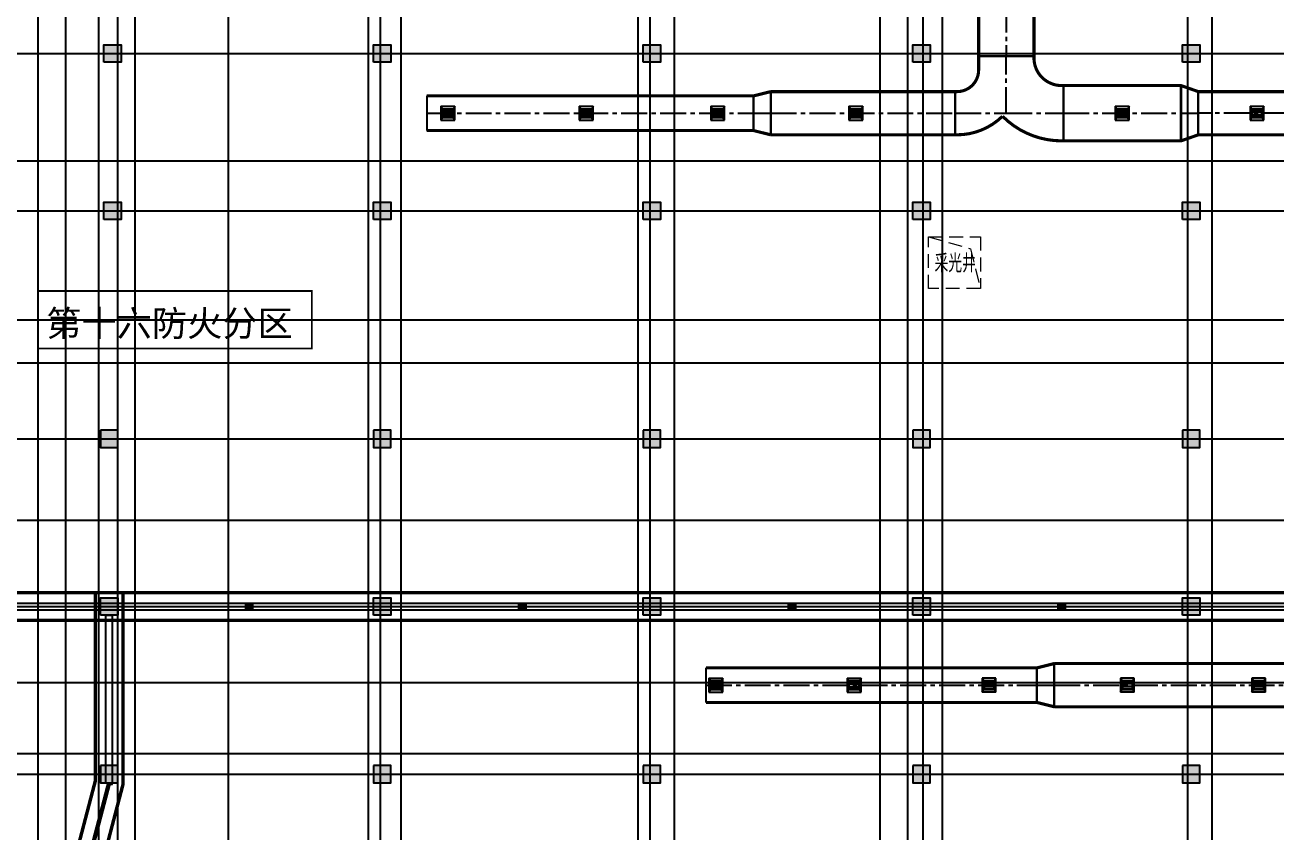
# Model space of a CAD drawing. Extents: x 369444 to 684549, y -549309 to 575337.
# Drawn here: x 487992 to 524175, y 172933 to 196284 of the extents above; entities that cross this region are included whole.
import ezdxf

# ---------------------------------------------------------------- set-up
doc = ezdxf.new("R2010")
doc.units = 0
doc.header["$LTSCALE"] = 1000
doc.header["$MEASUREMENT"] = 0
for name, pattern in [('_DASH', [0.6, 0.4, -0.2]), ('CENTER2', [1.125, 0.75, -0.125, 0.125, -0.125]), ('DASH', [0.35, 0.25, -0.1])]:
    doc.linetypes.add(name, pattern=pattern)
doc.layers.add('0-地库顶板开洞', color=211, linetype='Continuous', lineweight=0)
for name, color, linetype in [('COLUMN', 9, 'Continuous'), ('DOTE', 1, 'Continuous'), ('DUCT-排烟中心线', 5, 'CENTER2'), ('DUCT-排烟法兰', 4, 'Continuous'), ('DUCT-排烟管', 2, 'Continuous'), ('DUCT-排烟管端线', 4, 'Continuous'), ('WALL', 9, 'Continuous'), ('WINDOW', 4, 'Continuous'), ('构造柱', 6, 'Continuous'), ('防火分区线', 7, 'Continuous'), ('风管标注', 3, 'Continuous')]:
    doc.layers.add(name, color=color, linetype=linetype)
doc.styles.add('-黑体', font='simhei.ttf')
doc.styles.add('HNSJY', font='hnsjy-07.shx', dxfattribs={"width": 0.8, "bigfont": 'hnsjy-hz.shx'})

# ---------------------------------------------------------------- blocks, each defined once
blk = doc.blocks.new('A$C47E9097D')
at = {"layer": '构造柱'}
for points in [[(114050, -290950), (113850, -290950), (113850, -291150), (114050, -291150)], [(121950, -290950), (121750, -290950), (121750, -291150), (121950, -291150)], [(129750, -290950), (129550, -290950), (129550, -291150), (129750, -291150)], [(137550, -290950), (137350, -290950), (137350, -291150), (137550, -291150)]]:
    blk.add_hatch(color=256, dxfattribs=at).paths.add_polyline_path(points)
for points in [[(113850, -290950), (114050, -290950), (114050, -291150), (113850, -291150)], [(121750, -290950), (121950, -290950), (121950, -291150), (121750, -291150)], [(129550, -290950), (129750, -290950), (129750, -291150), (129550, -291150)], [(137350, -290950), (137550, -290950), (137550, -291150), (137350, -291150)]]:
    blk.add_lwpolyline(points, close=True, dxfattribs=at)
blk = doc.blocks.new('$DorLib2D$00000213')
at = {"color": 0, "linetype": 'DASH', "const_width": 0.02}
blk.add_lwpolyline([(0.5, 0), (-0.5, 0)], dxfattribs=at)
blk = doc.blocks.new('column500')
h = blk.add_hatch(color=0)
h.dxf.hatch_style = 1
h.paths.add_polyline_path([(-216381, -381440), (-215881, -381440), (-215881, -380940), (-216381, -380940)])
at = {"color": 0}
blk.add_lwpolyline([(-216381, -381440), (-215881, -381440), (-215881, -380940), (-216381, -380940)], close=True, dxfattribs=at)
blk = doc.blocks.new('车库采光井开洞')
at = {"layer": '0-地库顶板开洞', "linetype": '_DASH'}
blk.add_lwpolyline([(38496570620.999992, 3907825764), (38496570620.999992, 3907827264.000001), (38496572120.999992, 3907827263.999998), (38496572120.999992, 3907825763.999999)], close=True, dxfattribs=at)
blk.add_lwpolyline([(38496570620.999992, 3907827264.000001), (38496571833.459846, 3907826915.785513), (38496572120.999992, 3907825763.999999)], dxfattribs=at)
at = {"layer": '0-地库顶板开洞', "linetype": '_DASH', "style": 'HNSJY', "width": 0.8}
blk.add_text('采光井', height=525, dxfattribs=at).set_placement((38496570794.87101, 3907826233.4361))
blk = doc.blocks.new('车库采光井aaa')
at = {"layer": '0-地库顶板开洞', "lineweight": -2}
blk.add_blockref('车库采光井开洞', (-5707657, -2542634), dxfattribs=at)
blk = doc.blocks.new('N-风管')
at = {"color": 0, "linetype": 'Continuous'}
for p, q in [((38489335979.783546, 3905288405.368588, 2600), (38489336379.783546, 3905288405.368588, 2600)), ((38489339979.783546, 3905288405.368588, 2600), (38489340379.783546, 3905288405.368588, 2600)), ((38489343779.783546, 3905288405.368588, 2600), (38489344179.783546, 3905288405.368588, 2600)), ((38489347779.783546, 3905288405.368588, 2600), (38489348179.783546, 3905288405.368588, 2600)), ((38489355479.783546, 3905288405.368588, 2600), (38489355879.783546, 3905288405.368588, 2600)), ((38489359379.783546, 3905288405.368588, 2600), (38489359779.783546, 3905288405.368588, 2600)), ((38489343730.224037, 3905271855.368602, 2600), (38489344130.224037, 3905271855.368602, 2600)), ((38489347730.224037, 3905271855.368602, 2600), (38489348130.224037, 3905271855.368602, 2600)), ((38489352031.105019, 3905271455.368602, 2600), (38489351631.105019, 3905271455.368602, 2600)), ((38489356031.105019, 3905271455.368602, 2600), (38489355631.105019, 3905271455.368602, 2600)), ((38489359831.105019, 3905271455.368602, 2600), (38489359431.105019, 3905271455.368602, 2600))]:
    blk.add_line(p, q, dxfattribs=at)
at = {"color": 0}
for p, q in [((38489335979.783546, 3905288405.368588, 2600), (38489335979.783546, 3905288005.368588, 2600)), ((38489335979.783546, 3905288405.368588, 2600), (38489336019.783546, 3905288316.4797, 2600)), ((38489336019.783546, 3905288242.405625, 2600), (38489336331.783546, 3905288242.405625, 2600)), ((38489336379.783546, 3905288405.368588, 2600), (38489336331.783546, 3905288316.4797, 2600)), ((38489336379.783546, 3905288005.368588, 2600), (38489336379.783546, 3905288405.368588, 2600)), ((38489339979.783546, 3905288405.368588, 2600), (38489339979.783546, 3905288005.368588, 2600)), ((38489339979.783546, 3905288405.368588, 2600), (38489340019.783546, 3905288316.4797, 2600)), ((38489340019.783546, 3905288242.405625, 2600), (38489340331.783546, 3905288242.405625, 2600)), ((38489340379.783546, 3905288405.368588, 2600), (38489340331.783546, 3905288316.4797, 2600)), ((38489340379.783546, 3905288005.368588, 2600), (38489340379.783546, 3905288405.368588, 2600)), ((38489343779.783546, 3905288405.368588, 2600), (38489343779.783546, 3905288005.368588, 2600)), ((38489343779.783546, 3905288405.368588, 2600), (38489343819.783546, 3905288316.4797, 2600)), ((38489343819.783546, 3905288242.405625, 2600), (38489344131.783546, 3905288242.405625, 2600)), ((38489344179.783546, 3905288405.368588, 2600), (38489344131.783546, 3905288316.4797, 2600)), ((38489344179.783546, 3905288005.368588, 2600), (38489344179.783546, 3905288405.368588, 2600)), ((38489347779.783546, 3905288405.368588, 2600), (38489347779.783546, 3905288005.368588, 2600)), ((38489347779.783546, 3905288405.368588, 2600), (38489347819.783546, 3905288316.4797, 2600)), ((38489347819.783546, 3905288242.405625, 2600), (38489348131.783546, 3905288242.405625, 2600)), ((38489348179.783546, 3905288405.368588, 2600), (38489348131.783546, 3905288316.4797, 2600)), ((38489348179.783546, 3905288005.368588, 2600), (38489348179.783546, 3905288405.368588, 2600)), ((38489355479.783546, 3905288405.368588, 2600), (38489355479.783546, 3905288005.368588, 2600)), ((38489355479.783546, 3905288405.368588, 2600), (38489355519.783546, 3905288316.4797, 2600)), ((38489355519.783546, 3905288242.405625, 2600), (38489355831.783546, 3905288242.405625, 2600)), ((38489355879.783546, 3905288405.368588, 2600), (38489355831.783546, 3905288316.4797, 2600)), ((38489355879.783546, 3905288005.368588, 2600), (38489355879.783546, 3905288405.368588, 2600)), ((38489359379.783546, 3905288405.368588, 2600), (38489359379.783546, 3905288005.368588, 2600)), ((38489359379.783546, 3905288405.368588, 2600), (38489359419.783546, 3905288316.4797, 2600)), ((38489359419.783546, 3905288242.405625, 2600), (38489359731.783546, 3905288242.405625, 2600)), ((38489359779.783546, 3905288405.368588, 2600), (38489359731.783546, 3905288316.4797, 2600)), ((38489359779.783546, 3905288005.368588, 2600), (38489359779.783546, 3905288405.368588, 2600)), ((38489336019.783546, 3905288094.257477, 2600), (38489335979.783546, 3905288005.368588, 2600)), ((38489335979.783546, 3905288005.368588, 2600), (38489336379.783546, 3905288005.368588, 2600)), ((38489336019.783546, 3905288168.331552, 2600), (38489336331.783546, 3905288168.331552, 2600)), ((38489336379.783546, 3905288005.368588, 2600), (38489336331.783546, 3905288094.257477, 2600)), ((38489340019.783546, 3905288094.257477, 2600), (38489339979.783546, 3905288005.368588, 2600)), ((38489339979.783546, 3905288005.368588, 2600), (38489340379.783546, 3905288005.368588, 2600)), ((38489340019.783546, 3905288168.331552, 2600), (38489340331.783546, 3905288168.331552, 2600)), ((38489340379.783546, 3905288005.368588, 2600), (38489340331.783546, 3905288094.257477, 2600)), ((38489343819.783546, 3905288094.257477, 2600), (38489343779.783546, 3905288005.368588, 2600)), ((38489343779.783546, 3905288005.368588, 2600), (38489344179.783546, 3905288005.368588, 2600)), ((38489343819.783546, 3905288168.331552, 2600), (38489344131.783546, 3905288168.331552, 2600)), ((38489344179.783546, 3905288005.368588, 2600), (38489344131.783546, 3905288094.257477, 2600)), ((38489347819.783546, 3905288094.257477, 2600), (38489347779.783546, 3905288005.368588, 2600)), ((38489347779.783546, 3905288005.368588, 2600), (38489348179.783546, 3905288005.368588, 2600)), ((38489347819.783546, 3905288168.331552, 2600), (38489348131.783546, 3905288168.331552, 2600)), ((38489348179.783546, 3905288005.368588, 2600), (38489348131.783546, 3905288094.257477, 2600)), ((38489355519.783546, 3905288094.257477, 2600), (38489355479.783546, 3905288005.368588, 2600)), ((38489355479.783546, 3905288005.368588, 2600), (38489355879.783546, 3905288005.368588, 2600)), ((38489355519.783546, 3905288168.331552, 2600), (38489355831.783546, 3905288168.331552, 2600)), ((38489355879.783546, 3905288005.368588, 2600), (38489355831.783546, 3905288094.257477, 2600)), ((38489359419.783546, 3905288094.257477, 2600), (38489359379.783546, 3905288005.368588, 2600)), ((38489359379.783546, 3905288005.368588, 2600), (38489359779.783546, 3905288005.368588, 2600)), ((38489359419.783546, 3905288168.331552, 2600), (38489359731.783546, 3905288168.331552, 2600)), ((38489359779.783546, 3905288005.368588, 2600), (38489359731.783546, 3905288094.257477, 2600)), ((38489343730.224037, 3905271855.368602, 2600), (38489343730.224037, 3905271455.368602, 2600)), ((38489343730.224037, 3905271855.368602, 2600), (38489343770.224037, 3905271766.479713, 2600)), ((38489343770.224037, 3905271692.405639, 2600), (38489344082.224037, 3905271692.405639, 2600)), ((38489343770.224037, 3905271618.331565, 2600), (38489344082.224037, 3905271618.331565, 2600)), ((38489344130.224037, 3905271855.368602, 2600), (38489344082.224037, 3905271766.479713, 2600)), ((38489344130.224037, 3905271455.368602, 2600), (38489344130.224037, 3905271855.368602, 2600)), ((38489347730.224037, 3905271855.368602, 2600), (38489347730.224037, 3905271455.368602, 2600)), ((38489347730.224037, 3905271855.368602, 2600), (38489347770.224037, 3905271766.479713, 2600)), ((38489347770.224037, 3905271692.405639, 2600), (38489348082.224037, 3905271692.405639, 2600)), ((38489347770.224037, 3905271618.331565, 2600), (38489348082.224037, 3905271618.331565, 2600)), ((38489348130.224037, 3905271855.368602, 2600), (38489348082.224037, 3905271766.479713, 2600)), ((38489348130.224037, 3905271455.368602, 2600), (38489348130.224037, 3905271855.368602, 2600)), ((38489351631.105019, 3905271855.368602, 2600), (38489351679.105019, 3905271766.479713, 2600)), ((38489352031.105019, 3905271855.368602, 2600), (38489351631.105019, 3905271855.368602, 2600)), ((38489351631.105019, 3905271855.368602, 2600), (38489351631.105019, 3905271455.368602, 2600)), ((38489351991.105019, 3905271692.405639, 2600), (38489351679.105019, 3905271692.405639, 2600)), ((38489351991.105019, 3905271618.331565, 2600), (38489351679.105019, 3905271618.331565, 2600)), ((38489351991.105019, 3905271766.479713, 2600), (38489352031.105019, 3905271855.368602, 2600)), ((38489352031.105019, 3905271455.368602, 2600), (38489352031.105019, 3905271855.368602, 2600)), ((38489355631.105019, 3905271855.368602, 2600), (38489355679.105019, 3905271766.479713, 2600)), ((38489356031.105019, 3905271855.368602, 2600), (38489355631.105019, 3905271855.368602, 2600)), ((38489355631.105019, 3905271855.368602, 2600), (38489355631.105019, 3905271455.368602, 2600)), ((38489355991.105019, 3905271692.405639, 2600), (38489355679.105019, 3905271692.405639, 2600)), ((38489355991.105019, 3905271618.331565, 2600), (38489355679.105019, 3905271618.331565, 2600)), ((38489355991.105019, 3905271766.479713, 2600), (38489356031.105019, 3905271855.368602, 2600)), ((38489356031.105019, 3905271455.368602, 2600), (38489356031.105019, 3905271855.368602, 2600)), ((38489359431.105019, 3905271855.368602, 2600), (38489359479.105019, 3905271766.479713, 2600)), ((38489359831.105019, 3905271855.368602, 2600), (38489359431.105019, 3905271855.368602, 2600)), ((38489359431.105019, 3905271855.368602, 2600), (38489359431.105019, 3905271455.368602, 2600)), ((38489359791.105019, 3905271692.405639, 2600), (38489359479.105019, 3905271692.405639, 2600)), ((38489359791.105019, 3905271618.331565, 2600), (38489359479.105019, 3905271618.331565, 2600)), ((38489359791.105019, 3905271766.479713, 2600), (38489359831.105019, 3905271855.368602, 2600)), ((38489359831.105019, 3905271455.368602, 2600), (38489359831.105019, 3905271855.368602, 2600)), ((38489343770.224037, 3905271544.257491, 2600), (38489343730.224037, 3905271455.368602, 2600)), ((38489343730.224037, 3905271455.368602, 2600), (38489344130.224037, 3905271455.368602, 2600)), ((38489344130.224037, 3905271455.368602, 2600), (38489344082.224037, 3905271544.257491, 2600)), ((38489347770.224037, 3905271544.257491, 2600), (38489347730.224037, 3905271455.368602, 2600)), ((38489347730.224037, 3905271455.368602, 2600), (38489348130.224037, 3905271455.368602, 2600)), ((38489348130.224037, 3905271455.368602, 2600), (38489348082.224037, 3905271544.257491, 2600)), ((38489351631.105019, 3905271455.368602, 2600), (38489351679.105019, 3905271544.257491, 2600)), ((38489352031.105019, 3905271455.368602, 2600), (38489351991.105019, 3905271544.257491, 2600)), ((38489355631.105019, 3905271455.368602, 2600), (38489355679.105019, 3905271544.257491, 2600)), ((38489356031.105019, 3905271455.368602, 2600), (38489355991.105019, 3905271544.257491, 2600)), ((38489359431.105019, 3905271455.368602, 2600), (38489359479.105019, 3905271544.257491, 2600)), ((38489359831.105019, 3905271455.368602, 2600), (38489359791.105019, 3905271544.257491, 2600))]:
    blk.add_line(p, q, dxfattribs=at)
at = {"color": 0, "lineweight": 40}
for p, q in [((38489336019.783546, 3905288316.4797, 2600), (38489336019.783546, 3905288094.257477, 2600)), ((38489336331.783546, 3905288316.4797, 2600), (38489336019.783546, 3905288316.4797, 2600)), ((38489336331.783546, 3905288094.257477, 2600), (38489336331.783546, 3905288316.4797, 2600)), ((38489340019.783546, 3905288316.4797, 2600), (38489340019.783546, 3905288094.257477, 2600)), ((38489340331.783546, 3905288316.4797, 2600), (38489340019.783546, 3905288316.4797, 2600)), ((38489340331.783546, 3905288094.257477, 2600), (38489340331.783546, 3905288316.4797, 2600)), ((38489343819.783546, 3905288316.4797, 2600), (38489343819.783546, 3905288094.257477, 2600)), ((38489344131.783546, 3905288316.4797, 2600), (38489343819.783546, 3905288316.4797, 2600)), ((38489344131.783546, 3905288094.257477, 2600), (38489344131.783546, 3905288316.4797, 2600)), ((38489347819.783546, 3905288316.4797, 2600), (38489347819.783546, 3905288094.257477, 2600)), ((38489348131.783546, 3905288316.4797, 2600), (38489347819.783546, 3905288316.4797, 2600)), ((38489348131.783546, 3905288094.257477, 2600), (38489348131.783546, 3905288316.4797, 2600)), ((38489355519.783546, 3905288316.4797, 2600), (38489355519.783546, 3905288094.257477, 2600)), ((38489355831.783546, 3905288316.4797, 2600), (38489355519.783546, 3905288316.4797, 2600)), ((38489355831.783546, 3905288094.257477, 2600), (38489355831.783546, 3905288316.4797, 2600)), ((38489359419.783546, 3905288316.4797, 2600), (38489359419.783546, 3905288094.257477, 2600)), ((38489359731.783546, 3905288316.4797, 2600), (38489359419.783546, 3905288316.4797, 2600)), ((38489359731.783546, 3905288094.257477, 2600), (38489359731.783546, 3905288316.4797, 2600)), ((38489336331.783546, 3905288094.257477, 2600), (38489336019.783546, 3905288094.257477, 2600)), ((38489340331.783546, 3905288094.257477, 2600), (38489340019.783546, 3905288094.257477, 2600)), ((38489344131.783546, 3905288094.257477, 2600), (38489343819.783546, 3905288094.257477, 2600)), ((38489348131.783546, 3905288094.257477, 2600), (38489347819.783546, 3905288094.257477, 2600)), ((38489355831.783546, 3905288094.257477, 2600), (38489355519.783546, 3905288094.257477, 2600)), ((38489359731.783546, 3905288094.257477, 2600), (38489359419.783546, 3905288094.257477, 2600)), ((38489343770.224037, 3905271766.479713, 2600), (38489343770.224037, 3905271544.257491, 2600)), ((38489344082.224037, 3905271766.479713, 2600), (38489343770.224037, 3905271766.479713, 2600)), ((38489344082.224037, 3905271544.257491, 2600), (38489344082.224037, 3905271766.479713, 2600)), ((38489347770.224037, 3905271766.479713, 2600), (38489347770.224037, 3905271544.257491, 2600)), ((38489348082.224037, 3905271766.479713, 2600), (38489347770.224037, 3905271766.479713, 2600)), ((38489348082.224037, 3905271544.257491, 2600), (38489348082.224037, 3905271766.479713, 2600)), ((38489351679.105019, 3905271766.479713, 2600), (38489351679.105019, 3905271544.257491, 2600)), ((38489351679.105019, 3905271766.479713, 2600), (38489351991.105019, 3905271766.479713, 2600)), ((38489351991.105019, 3905271544.257491, 2600), (38489351991.105019, 3905271766.479713, 2600)), ((38489355679.105019, 3905271766.479713, 2600), (38489355679.105019, 3905271544.257491, 2600)), ((38489355679.105019, 3905271766.479713, 2600), (38489355991.105019, 3905271766.479713, 2600)), ((38489355991.105019, 3905271544.257491, 2600), (38489355991.105019, 3905271766.479713, 2600)), ((38489359479.105019, 3905271766.479713, 2600), (38489359479.105019, 3905271544.257491, 2600)), ((38489359479.105019, 3905271766.479713, 2600), (38489359791.105019, 3905271766.479713, 2600)), ((38489359791.105019, 3905271544.257491, 2600), (38489359791.105019, 3905271766.479713, 2600)), ((38489344082.224037, 3905271544.257491, 2600), (38489343770.224037, 3905271544.257491, 2600)), ((38489348082.224037, 3905271544.257491, 2600), (38489347770.224037, 3905271544.257491, 2600)), ((38489351679.105019, 3905271544.257491, 2600), (38489351991.105019, 3905271544.257491, 2600)), ((38489355679.105019, 3905271544.257491, 2600), (38489355991.105019, 3905271544.257491, 2600)), ((38489359479.105019, 3905271544.257491, 2600), (38489359791.105019, 3905271544.257491, 2600))]:
    blk.add_line(p, q, dxfattribs=at)
at = {"layer": 'DUCT-排烟中心线', "color": 0}
for p, q in [((38489352330.576378, 3905303669.919162), (38489352330.576378, 3905289855.468915)), ((38489352330.576378, 3905288205.368882), (38489352330.576378, 3905289855.368916)), ((38489335569.627274, 3905288205.368698), (38489345016.066673, 3905288205.368588)), ((38489345016.066673, 3905288205.368588), (38489345516.066673, 3905288205.368882)), ((38489345516.066673, 3905288205.368882), (38489350855.376381, 3905288205.368882)), ((38489350855.576378, 3905288205.368882), (38489352330.576378, 3905288205.368882)), ((38489352330.576378, 3905288205.368882), (38489353980.576233, 3905288205.368911)), ((38489353980.776222, 3905288205.368911), (38489357383.761963, 3905288205.368588)), ((38489357383.761963, 3905288205.368588), (38489357883.761963, 3905288205.368575)), ((38489369493.96006, 3905288205.368588), (38489357883.961952, 3905288205.368575)), ((38489343639.929337, 3905271655.368602), (38489353216.528503, 3905271655.368602)), ((38489353216.728493, 3905271655.368602), (38489353716.728493, 3905271655.368602)), ((38489353716.928497, 3905271655.368602), (38489365276.926613, 3905271655.368589))]:
    blk.add_line(p, q, dxfattribs=at)
at = {"layer": 'DUCT-排烟法兰', "color": 0}
for p, q in [((38489353170.576378, 3905289855.468915), (38489351490.576378, 3905289855.468915)), ((38489353980.676224, 3905287365.368911), (38489353980.676224, 3905289045.368911)), ((38489357383.661949, 3905287365.368588), (38489357383.661949, 3905289045.368588)), ((38489350855.476379, 3905288860.368882), (38489350855.476379, 3905287550.368882)), ((38489357883.861954, 3905288860.368575), (38489357883.861954, 3905287550.368575)), ((38489353716.828499, 3905271000.368602), (38489353716.828499, 3905272310.368602)), ((38489353216.628487, 3905271125.368602), (38489353216.628487, 3905272185.368602))]:
    blk.add_line(p, q, dxfattribs=at)
at = {"layer": 'DUCT-排烟管', "color": 0, "const_width": 90}
for points in [[(38489351530.576378, 3905303669.919162), (38489351530.576378, 3905289855.468915)], [(38489353130.576378, 3905289855.468915), (38489353130.576378, 3905303669.919162)], [(38489351530.576378, 3905289455.368882), (38489351530.576378, 3905289855.368916)], [(38489353130.576378, 3905289855.368916), (38489353130.576378, 3905289805.368917)], [(38489353930.576302, 3905289005.368916), (38489353980.576302, 3905289005.368911)], [(38489357383.762032, 3905289005.368588), (38489353980.776299, 3905289005.368911)], [(38489357383.761978, 3905289005.368588), (38489357883.761971, 3905288830.368575)], [(38489345016.066681, 3905288705.368588), (38489335569.627274, 3905288705.368698)], [(38489345016.06675, 3905288705.368588), (38489345516.066772, 3905288830.368882)], [(38489350855.376381, 3905288830.368882), (38489345516.066673, 3905288830.368882)], [(38489350855.576378, 3905288830.368882), (38489350905.576378, 3905288830.368882)], [(38489369493.96006, 3905288830.368588), (38489357883.961952, 3905288830.368575)], [(38489335569.627258, 3905287705.368698), (38489345016.066673, 3905287705.368588)], [(38489345016.066597, 3905287705.368588), (38489345516.066566, 3905287580.368882)], [(38489345516.066673, 3905287580.368882), (38489350855.376381, 3905287580.368882)], [(38489350905.576378, 3905287580.368882), (38489350855.576378, 3905287580.368882)], [(38489357383.761932, 3905287405.368588), (38489357883.76194, 3905287580.368575)], [(38489357883.961952, 3905287580.368575), (38489369493.96006, 3905287580.368588)], [(38489353980.576149, 3905287405.368911), (38489353930.576149, 3905287405.368916)], [(38489353980.776154, 3905287405.368911), (38489357383.761879, 3905287405.368588)], [(38489353216.728493, 3905272155.368602), (38489353716.728493, 3905272280.368602)], [(38489365276.926613, 3905272280.368589), (38489353716.928497, 3905272280.368602)], [(38489353216.528503, 3905272155.368602), (38489343639.929337, 3905272155.368602)], [(38489343639.929337, 3905271155.368602), (38489353216.528503, 3905271155.368602)], [(38489353216.728493, 3905271155.368602), (38489353716.728493, 3905271030.368602)], [(38489353716.928497, 3905271030.368602), (38489365276.926613, 3905271030.368589)]]:
    blk.add_lwpolyline(points, dxfattribs=at)
for points in [[(38489353130.576378, 3905289805.368917, 0.4142135393), (38489353930.576302, 3905289005.368918)], [(38489350905.576378, 3905288830.368882, 0.4142135689), (38489351530.576378, 3905289455.368882)]]:
    blk.add_lwpolyline(points, format="xyb", dxfattribs=at)
at = {"layer": 'DUCT-排烟管', "color": 0, "extrusion": (0, 0, -1), "const_width": 90}
for points in [[(-38489352220.771927, 3905288118.998546, 0.1968378005), (-38489350905.576378, 3905287580.368883)], [(-38489353930.576149, 3905287405.368916, 0.1998881431), (-38489352220.771927, 3905288118.998548)]]:
    blk.add_lwpolyline(points, format="xyb", dxfattribs=at)
at = {"layer": 'DUCT-排烟管端线', "color": 0}
for p, q in [((38489351530.576378, 3905289855.468915), (38489353130.576378, 3905289855.468915)), ((38489351530.576378, 3905289855.368916), (38489353130.576378, 3905289855.368916)), ((38489353980.576302, 3905289005.368911), (38489353980.576149, 3905287405.368911)), ((38489353980.776299, 3905289005.368911), (38489353980.776154, 3905287405.368911)), ((38489357383.761879, 3905287405.368588), (38489357383.762032, 3905289005.368588)), ((38489357383.761978, 3905289005.368588), (38489357383.761932, 3905287405.368588)), ((38489335569.627274, 3905288705.368698), (38489335569.627258, 3905287705.368698)), ((38489345016.06675, 3905288705.368588), (38489345016.066597, 3905287705.368588)), ((38489345016.066673, 3905287705.368588), (38489345016.066681, 3905288705.368588)), ((38489345516.066566, 3905287580.368882), (38489345516.066772, 3905288830.368882)), ((38489345516.066673, 3905288830.368882), (38489345516.066673, 3905287580.368882)), ((38489350855.376381, 3905287580.368882), (38489350855.376381, 3905288830.368882)), ((38489350855.576378, 3905287580.368882), (38489350855.576378, 3905288830.368882)), ((38489357883.76194, 3905287580.368575), (38489357883.761971, 3905288830.368575)), ((38489357883.961952, 3905288830.368575), (38489357883.961952, 3905287580.368575)), ((38489353716.728493, 3905271030.368602), (38489353716.728493, 3905272280.368602)), ((38489353716.928497, 3905272280.368602), (38489353716.928497, 3905271030.368602)), ((38489343639.929337, 3905272155.368602), (38489343639.929337, 3905271155.368602)), ((38489353216.528503, 3905271155.368602), (38489353216.528503, 3905272155.368602)), ((38489353216.728493, 3905272155.368602), (38489353216.728493, 3905271155.368602))]:
    blk.add_line(p, q, dxfattribs=at)

msp = doc.modelspace()

# ---------------------------------------------------------------- linework, layer by layer
at = {"layer": 'DOTE', "color": 8}
for p, q in [((489174.5, 59364.2), (489174.5, 476704.8)), ((490124.5, 59364.2), (490124.5, 476704.8)), ((490674.5, 59364.2), (490674.5, 476704.8)), ((491174.5, 59364.2), (491174.5, 476704.8)), ((497924.5, 59364.2), (497924.5, 476704.8)), ((498874.5, 59364.2), (498874.5, 476704.8)), ((505724.5, 59364.2), (505724.5, 476704.8)), ((506774.5, 59364.2), (506774.5, 476704.8)), ((513524.5, 59364.2), (513524.5, 476704.8)), ((514524.5, 59364.2), (514524.5, 476704.8)), ((521624.5, 59364.2), (521624.5, 476704.8)), ((522324.5, 59364.2), (522324.5, 476704.8)), ((488374.5, 59364.2), (488374.5, 261807)), ((493874.5, 59364.2), (493874.5, 261807)), ((498274.5, 59364.2), (498274.5, 261807)), ((506074.5, 59364.2), (506074.5, 261807)), ((512724.5, 59364.2), (512724.5, 261807)), ((513974.5, 59364.2), (513974.5, 261807))]:
    msp.add_line(p, q, dxfattribs=at)
at = {"layer": 'DOTE', "color": 8, "lineweight": -2}
for p, q in [((377844.4, 195457), (624570.9, 195457)), ((377844.4, 192356.9), (624570.9, 192356.9)), ((377844.4, 190907), (624570.9, 190907)), ((377844.4, 187757), (624570.9, 187757)), ((377844.4, 186507), (624570.9, 186507)), ((377844.4, 184307), (624570.9, 184307)), ((377844.4, 181957), (624570.9, 181957)), ((377844.4, 179457), (624570.9, 179457)), ((377844.4, 177257), (624570.9, 177257)), ((377844.4, 175207), (624570.9, 175207)), ((377844.4, 174607), (624570.9, 174607))]:
    msp.add_line(p, q, dxfattribs=at)
at = {"layer": 'WALL', "linetype": 'ByBlock'}
for p, q in [((474824.6, 179557), (545124.5, 179557)), ((474624.6, 179357), (545224.5, 179357)), ((490324.5, 174369.9), (490324.5, 179207)), ((490324.5, 179207), (490524.5, 179207)), ((490524.5, 174344.1), (490524.5, 179207)), ((490324.5, 174369.9), (490320.5, 174354.8)), ((490320.5, 174354.8), (490514, 174304)), ((490514, 174304), (490524.5, 174344.1))]:
    msp.add_line(p, q, dxfattribs=at)
at = {"layer": '防火分区线', "color": 5, "linetype": 'DASH', "ltscale": 8, "const_width": 100}
for points in [[(545624.5, 179057), (474322.1, 179057), (474421.6, 195357), (451024.5, 195357), (451024.5, 200314.9), (452874.5, 206564.9), (452874.5, 217357), (456674.5, 217357), (456674.5, 218057), (469024.5, 218057), (469024.5, 224657), (475074.5, 224657), (475074.5, 218007), (476774.5, 218007), (476774.5, 218757.8), (527374.5, 218757.8), (527374.5, 224607), (533274.5, 224607), (533274.5, 222207), (533774.5, 222207), (533774.5, 217807), (545974.5, 217807), (545974.5, 207107), (545624.5, 207107)], [(544824.5, 179857), (475127, 179857), (475226.5, 196157), (451824.5, 196157), (451824.5, 200199), (453674.5, 206449), (453674.5, 216557), (457474.5, 216557), (457474.5, 217257), (469824.5, 217257), (469824.5, 223857), (474274.5, 223857), (474274.5, 217207), (477574.5, 217207), (477574.5, 217957.8), (528174.5, 217957.8), (528174.5, 223807), (532474.5, 223807), (532474.5, 221407), (532974.5, 221407), (532974.5, 217007), (545174.5, 217007), (545174.5, 207907), (544824.5, 207907)]]:
    msp.add_lwpolyline(points, close=True, dxfattribs=at)
at = {"layer": '防火分区线', "color": 2, "linetype": 'DASH', "ltscale": 8, "const_width": 100}
for points in [[(489224.5, 168205.4), (490824.5, 174305.4), (490824.5, 179856.9), (475127, 179858.8), (475226.5, 196157), (437424.5, 196157), (437424.5, 191878.4), (437674.5, 191870), (437674.5, 188457), (434074.5, 188457), (434074.5, 182157), (431245.6, 182157), (429624.5, 175505), (429624.5, 169957)], [(489224.5, 168205.4), (490824.5, 174305.4), (490824.5, 179856.9), (475127, 179858.8), (475226.5, 196157), (437424.5, 196157), (437424.5, 191878.4), (437674.5, 191870), (437674.5, 188457), (434074.5, 188457), (434074.5, 182157), (431245.6, 182157), (429624.5, 175505), (429624.5, 169957)], [(488424.5, 168308.6), (490024.5, 174408.6), (490024.5, 179057), (474322.1, 179058.9), (474421.6, 195357), (438224.5, 195357), (438224.5, 192652.2), (438474.5, 192643.9), (438474.5, 187657), (434874.5, 187657), (434874.5, 181357), (431874, 181357), (430424.5, 175408.9), (430424.5, 170757)]]:
    msp.add_lwpolyline(points, dxfattribs=at)
at = {"layer": '防火分区线', "color": 3, "const_width": 50}
msp.add_lwpolyline([(496290.7, 188588.3), (488374.5, 188588.3), (488374.5, 186925.6), (496290.7, 186925.6)], close=True, dxfattribs=at)
at = {"layer": '防火分区线', "color": 130, "linetype": 'DASH', "ltscale": 8, "const_width": 100}
for points in [[(488424.5, 168308.6), (490024.5, 174408.6), (490024.5, 179857), (553524.5, 179857)], [(489224.5, 168205.4), (490824.5, 174305.4), (490824.5, 179057), (552724.5, 179057)]]:
    msp.add_lwpolyline(points, dxfattribs=at)

# ---------------------------------------------------------------- block references
at = {"layer": '0-地库顶板开洞', "lineweight": -2}
msp.add_blockref('车库采光井aaa', (-38490348839.6, -3905094473.4), dxfattribs=at)
at = {"layer": 'COLUMN', "color": 8, "xscale": -1, "rotation": 270}
for p in [(871714.4, 411587.9), (879514.4, 411587.9), (887314.4, 411587.9), (895114.4, 411587.9), (902914.4, 411587.9), (871714.4, 407037.9), (879514.4, 407037.9), (887314.4, 407037.9), (895114.4, 407037.9), (902914.4, 407037.9), (871614.4, 395587.9), (879514.4, 395587.9), (887314.4, 395587.9), (895114.4, 395587.9), (902914.4, 395587.9)]:
    msp.add_blockref('column500', p, dxfattribs=at)
at = {"layer": 'COLUMN', "color": 8, "rotation": 270}
for p in [(871614.4, -31823.9), (879514.4, -31823.9), (887314.4, -31823.9), (895114.4, -31823.9), (902914.4, -31823.9), (871614.4, -41523.9), (879514.4, -41523.9), (887314.4, -41523.9), (895114.4, -41523.9), (902914.4, -41523.9)]:
    msp.add_blockref('column500', p, dxfattribs=at)
at = {"layer": 'WINDOW', "linetype": 'ByBlock', "lineweight": -2, "xscale": -6250.000000000001, "yscale": 6250.000000000001, "zscale": 6250, "rotation": 255.3026793509467}
msp.add_blockref('$DorLib2D$00000213', (489624.4, 171306.6), dxfattribs=at)
at = {"layer": '构造柱', "ltscale": 6}
msp.add_blockref('A$C47E9097D', (380524.5, 470507), dxfattribs=at)
at = {"layer": '风管标注', "color": 8}
msp.add_blockref('N-风管', (-38488835956.2, -3905094473.4), dxfattribs=at)

# ---------------------------------------------------------------- texts
at = {"layer": '防火分区线', "style": '-黑体'}
msp.add_text('第十六防火分区', height=746.84, dxfattribs=at).set_placement((488604.5, 187278.9))

doc.saveas('drawing.dxf')
